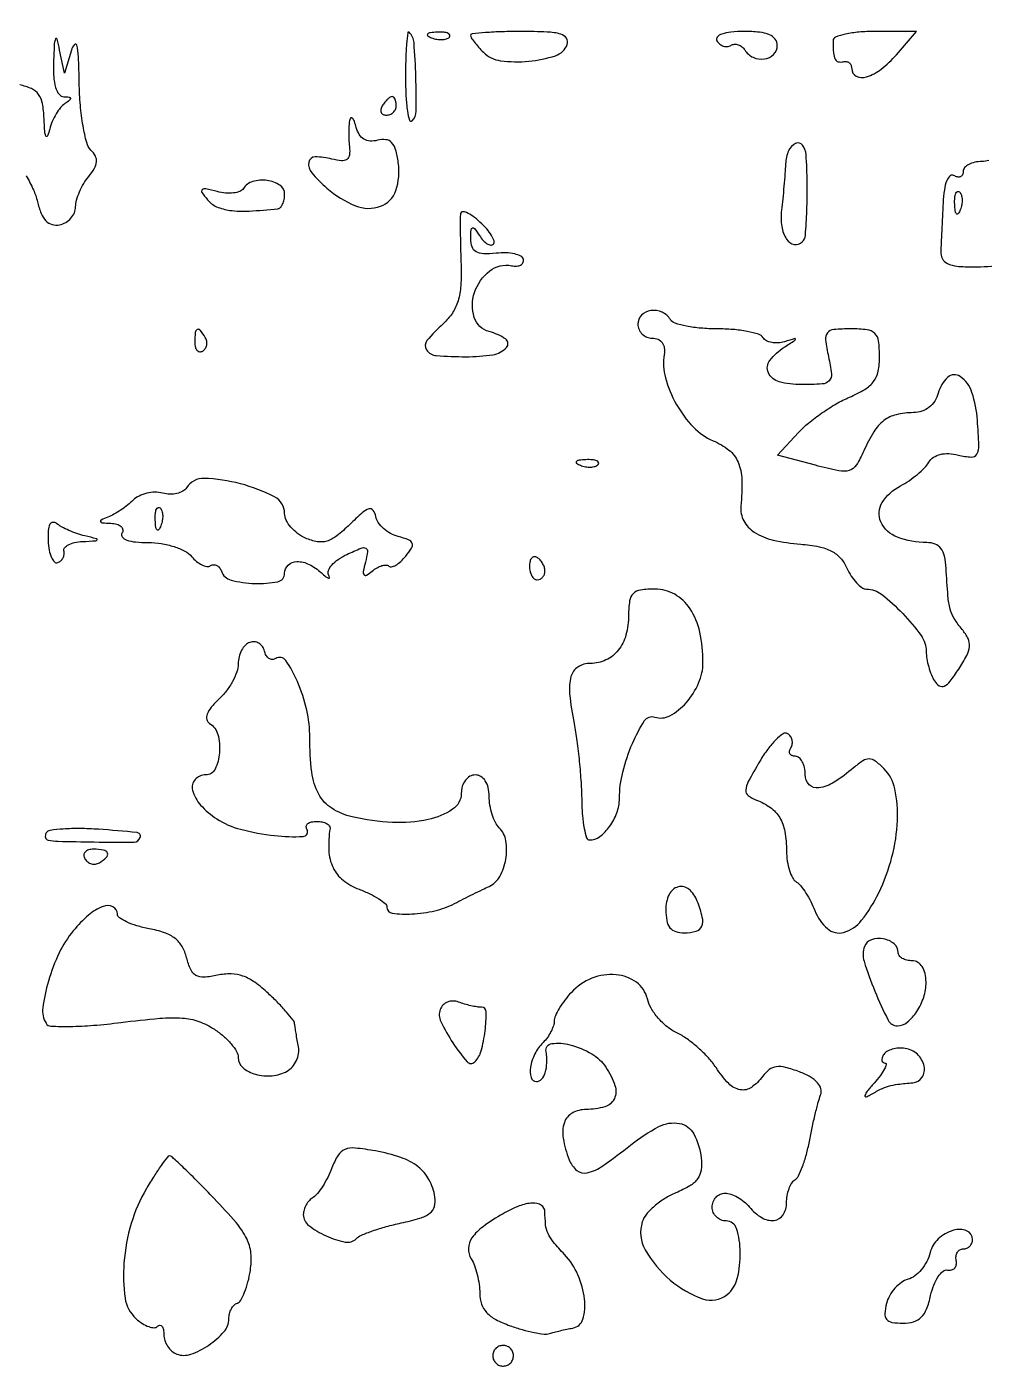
# Model space of a CAD drawing. Extents: x 0 to 5034, y 0 to 2560.
# Drawn here: x 974.3 to 1077.3, y 2416.2 to 2560.5 of the extents above; entities that cross this region are included whole.
import ezdxf

# ---------------------------------------------------------------- set-up
doc = ezdxf.new("R2010")
doc.units = 0

msp = doc.modelspace()

# ---------------------------------------------------------------- linework, layer by layer
for points in [[(1336.676578, 2318.858857, -0.00002), (1264.40431, 2319.816549, -0.099619)], [(974.186087, 2544.480482, -0.024343), (974.970418, 2542.959616, -0.048977), (975.406914, 2541.683556, 0.037908), (975.805644, 2540.427974, 0.095431), (976.324177, 2539.625289, 0.134582), (976.980912, 2539.232161, 0.11642), (977.785728, 2539.199914, 0.084749), (978.441778, 2539.447486, 0.077774), (979.00086, 2539.904399, 0.080253), (979.379777, 2540.495273, 0.100494), (979.515071, 2541.130822, -0.066477), (979.619954, 2541.863474, -0.03273), (979.934776, 2542.752374, -0.031771), (980.388528, 2543.647106, -0.039987), (980.922689, 2544.406846, 0.038184), (981.541971, 2545.280947, 0.114851), (981.764501, 2545.972399, 0.143921), (981.635957, 2546.596217, 0.074211), (981.157618, 2547.242382, -0.133395), (980.701172, 2548.03926, -0.020565), (980.310769, 2549.837137, -0.021719), (980.023271, 2552.048718, -0.017343), (979.90032, 2554.45, 0.005555), (979.822007, 2557.288295, 0.048941), (979.65138, 2558.530545, 0.608061), (979.384047, 2558.597056, 0.108267), (979.052979, 2558), (978.305318, 2555.5), (977.788841, 2558, 0.012574), (977.514909, 2559.175909, 0.686482), (977.351799, 2559.194517, 0.108028), (977.221876, 2558.717607, 0.003613), (977.136182, 2556.75, 0.023962), (977.15483, 2555.144719, 0.057081), (977.360552, 2553.971409, 0.092042), (977.730819, 2553.244605, 0.229877), (978.25, 2552.984687, -0.029029), (978.802151, 2552.945811, -0.334007), (978.948542, 2552.802993, -0.27096), (978.86485, 2552.591107, -0.022668), (978.365682, 2552.234687, 0.078969), (977.894871, 2551.811344, 0.035575), (977.417789, 2551.128314, 0.034086), (977.00652, 2550.319559, 0.039387), (976.731684, 2549.5, -0.030166), (976.498638, 2548.760123, -0.640449), (976.325329, 2548.748655, -0.108335), (976.188819, 2549.220213, -0.007239), (976.116001, 2550.633423, 0.035012), (975.942712, 2552.246781, 0.112703), (975.523468, 2553.23438, 0.132718), (974.762798, 2553.850752, 0.057115), (973.50635, 2554.243537, 0.052355)], [(1077.769411, 2546.111864, -0.072314), (1077, 2546, 0.050979), (1076.234725, 2545.92177, 0.070927), (1075.5875, 2545.688914, 0.09101), (1075.152336, 2545.345219, 0.182172), (1075, 2544.940983, -0.108972), (1074.921712, 2544.586039, -0.182303), (1074.70625, 2544.3746, -0.161196), (1074.3821, 2544.343488, -0.082592), (1074, 2544.5, 0.33357), (1073.592349, 2544.463067, 0.115222), (1073.233685, 2543.946696, 0.058324), (1072.966612, 2542.947317, 0.024461), (1072.833333, 2541.559017, -0.00013), (1072.763412, 2540.074191, -0.000122), (1072.691146, 2538.555878, -0.000121), (1072.626331, 2537.207918, -0.000417), (1072.583333, 2536.333333, 0.132941), (1072.754519, 2535.547069, 0.163133), (1073.291908, 2535.027364, 0.089243), (1074.323642, 2534.744887, 0.02231), (1076.075819, 2534.666667, 0.030759), (1079.242524, 2534.861659, 0.139875)]]:
    msp.add_lwpolyline(points, format="xyb")
for points in [[(1015, 2555, 0.012514), (1015.050013, 2553.002042, 0.025542), (1015.208346, 2551.44168, 0.035724), (1015.435119, 2550.444527, 0.566325), (1015.709265, 2550.375931, 0.196182), (1016.151372, 2551.427605, 0.010488), (1016.1127, 2555.123536, 0.011048), (1015.915664, 2558.800656, 0.177004), (1015.409222, 2559.916667, 0.627078), (1015.247231, 2559.861945, 0.01045), (1015.120209, 2558.644271, 0.013551), (1015.02909, 2557.017118, 0.00721)], [(1017.8125, 2559.316886, 0.051402), (1018.359369, 2559.160852, 0.05415), (1018.916927, 2559.123424, 0.060344), (1019.402231, 2559.202593, 0.126455), (1019.729167, 2559.395833, 0.296942), (1019.77538, 2559.614691, 0.208169), (1019.592839, 2559.799335, 0.077125), (1019.112848, 2559.910055, 0.028489), (1018.416667, 2559.921053, 0.018894), (1017.670344, 2559.862007, 0.168741), (1017.37858, 2559.720685, 0.470617), (1017.395823, 2559.538436, 0.054073)], [(1022, 2559.571429, 0.147499), (1022.072415, 2559.331292, 0.016592), (1022.406595, 2558.862155, 0.018983), (1022.854058, 2558.320101, 0.014336), (1023.384152, 2557.758705, 0.165499), (1025.224914, 2556.852716, 0.055694), (1028.258145, 2556.797885, 0.056051), (1031.134821, 2557.396559, 0.225515), (1032.400561, 2558.601461, 0.248491), (1032.320158, 2559.264312, 0.173371), (1031.694552, 2559.710599, 0.058863), (1030.24313, 2559.942929, 0.010284), (1027.468615, 2560, 0.007349), (1025.371791, 2559.96918, 0.012204), (1023.606406, 2559.874107, 0.005845), (1022.155238, 2559.743296, 0.384762)], [(1048.510081, 2558.983688, 0.08344), (1048.815187, 2558.635866, 0.092847), (1049.206842, 2558.422376, 0.100558), (1049.623007, 2558.374953, 0.117181), (1050, 2558.5, -0.117181), (1050.376993, 2558.625047, -0.100558), (1050.793158, 2558.577624, -0.092847), (1051.184813, 2558.364134, -0.08344), (1051.489919, 2558.016312, 0.148211), (1052.394759, 2557.217983, 0.14235), (1053.606002, 2557.040044, 0.164492), (1054.603607, 2557.53804, 0.19796), (1055, 2558.5, 0.165746), (1054.77112, 2559.171484, 0.129444), (1054.156831, 2559.644634, 0.075089), (1053.078458, 2559.918812, 0.024775), (1051.440983, 2560, 0.022536), (1050.013669, 2559.935634, 0.060989), (1049.024293, 2559.722731, 0.13408), (1048.540802, 2559.391707, 0.325144)], [(1061, 2559, 0.016552), (1061.043607, 2557.68309, 0.097436), (1061.22072, 2557.018538, 0.221833), (1061.562487, 2556.742458, 0.129169), (1062.1, 2556.75, -0.110297), (1062.442986, 2556.76759, -0.132333), (1062.735625, 2556.632812, -0.125726), (1062.931095, 2556.362409, -0.094222), (1063, 2556, 0.283516), (1063.492184, 2555.201771, 0.194354), (1064.582977, 2555.112333, 0.090723), (1066.181755, 2555.950911, 0.047807), (1067.813051, 2557.5), (1069.986773, 2560), (1065.493387, 2560, 0.020976), (1063.771166, 2559.927716, 0.033785), (1062.319932, 2559.70625, 0.03705), (1061.266834, 2559.388494, 0.310345)], [(1012.5, 2552, 0.082592), (1012.343488, 2551.6179, 0.161196), (1012.3746, 2551.29375, 0.182303), (1012.586039, 2551.078288, 0.108972), (1012.940983, 2551, 0.093332), (1013.345238, 2551.076123, 0.09642), (1013.688914, 2551.29375, 0.099167), (1013.918938, 2551.618444, 0.105053), (1014, 2552, 0.042167), (1013.967655, 2552.382849, 0.061769), (1013.870461, 2552.70625, 0.081139), (1013.727648, 2552.92554, 0.210953), (1013.559017, 2553, 0.151918), (1013.34829, 2552.934461, 0.038439), (1013.066025, 2552.70625, 0.035638), (1012.768994, 2552.382774, 0.029505)], [(1009.000847, 2550.5, 0.04037), (1008.925293, 2549.987858, 0.013887), (1008.896813, 2549.238786, 0.013697), (1008.911085, 2548.407418, 0.015439), (1008.971292, 2547.610762, -0.054758), (1008.968488, 2546.70602, -0.212789), (1008.691037, 2546.234467, -0.181776), (1008.117531, 2546.081892, -0.039062), (1007.087443, 2546.266882, 0.063479), (1005.284418, 2546.500754, 0.364924), (1004.60104, 2545.927936, 0.223647), (1004.909971, 2544.797115, 0.037107), (1006.541714, 2543.150679, 0.081298), (1009.622019, 2541.247429, 0.185923), (1012.307917, 2541.1841, 0.230285), (1013.960528, 2542.874668, 0.117308), (1014.227305, 2545.904633, 0.031212), (1013.934955, 2547.28893, 0.121092), (1013.508965, 2548.047742, 0.180774), (1012.88618, 2548.356731, 0.089903), (1011.995121, 2548.288473, -0.07735), (1011.187755, 2548.206337, -0.122132), (1010.525299, 2548.408409, -0.120824), (1010.029238, 2548.898761, -0.074722), (1009.707194, 2549.657216, 0.022202), (1009.508693, 2550.306349, 0.089334), (1009.303688, 2550.664932, 0.379335), (1009.133955, 2550.690257, 0.194035)], [(1055.88598, 2545.75, -0.006199), (1055.819297, 2544.693442, -0.003103), (1055.710144, 2543.359291, -0.00308), (1055.5801, 2541.979876, -0.004545), (1055.447506, 2540.770992, 0.066702), (1055.473505, 2539.022968, 0.108641), (1056.00027, 2537.642426, 0.201833), (1056.820883, 2537.091155, 0.249655), (1057.68945, 2537.356117, 0.178931), (1058.017849, 2538.069755, 0.008662), (1058.176722, 2540.721379, 0.014289), (1058.218694, 2543.731476, 0.014135), (1058.089113, 2546.75, 0.145939), (1057.704899, 2547.767657, 0.349819), (1056.972861, 2547.952189, 0.189012), (1056.208591, 2547.165726, 0.086927)], [(997.558021, 2543.09388, -0.167288), (997.18331, 2542.787307, -0.059687), (996.501867, 2542.624171, -0.050983), (995.650959, 2542.612371, -0.04107), (994.749004, 2542.767295, 0.011349), (993.50839, 2543.057123, 0.229353), (993.143089, 2542.966137, 0.386575), (993.102994, 2542.67749, 0.02158), (993.694389, 2541.887959, 0.119478), (994.677753, 2541.145164, 0.070495), (996.104505, 2540.752852, 0.044689), (998.172952, 2540.673676, 0.014211), (1001.25, 2540.918758, 0.178589), (1001.536833, 2541.061353, 0.078437), (1001.779688, 2541.41676, 0.063194), (1001.944607, 2541.920036, 0.047647), (1002, 2542.5, 0.251436), (1001.489706, 2543.450607, 0.113628), (1000.12505, 2543.963012, 0.102396), (998.562602, 2543.85162, 0.187649)], [(1074.683114, 2540.8125, -0.054073), (1074.461564, 2540.395823, -0.470617), (1074.279315, 2540.37858, -0.168741), (1074.137993, 2540.670344, -0.018894), (1074.078947, 2541.416667, -0.028489), (1074.089945, 2542.112848, -0.077125), (1074.200665, 2542.592839, -0.208169), (1074.385309, 2542.77538, -0.296942), (1074.604167, 2542.729167, -0.126455), (1074.797407, 2542.402231, -0.060344), (1074.876576, 2541.916927, -0.05415), (1074.839148, 2541.359369, -0.051402)], [(1020.911139, 2540.404988, 0.024954), (1020.883544, 2539.830269, 0.002409), (1020.892959, 2538.432774, 0.003057), (1020.922413, 2536.765922, 0.002411), (1020.974031, 2534.961904, -0.023481), (1020.942938, 2532.663269, -0.057436), (1020.648401, 2530.999606, -0.073177), (1020.042793, 2529.699972, -0.063353), (1019.062892, 2528.556916, 0.034354), (1017.309029, 2526.735665, 0.336551), (1017.260375, 2525.734964, 0.226642), (1018.314687, 2525.12522, 0.019648), (1021.5, 2525, 0.037146), (1024.397711, 2525.215576, 0.17094), (1025.863252, 2525.991871, 0.457961), (1025.758225, 2526.910455, 0.085776), (1024, 2527.710251, -0.257243), (1022.39108, 2529.237451, -0.160315), (1022.417868, 2531.904581, -0.143637), (1024.05868, 2534.235846, -0.222202), (1026.411984, 2534.79899, 0.06129), (1026.956063, 2534.755375, 0.110089), (1027.386719, 2534.870736, 0.155537), (1027.635753, 2535.121885, 0.166969), (1027.684423, 2535.463091, 0.231534), (1027.42155, 2535.813043, 0.061457), (1026.746362, 2536.05854, 0.049209), (1025.81665, 2536.177855, 0.033465), (1024.75, 2536.137725, -0.031286), (1023.390576, 2536.080649, -0.123478), (1022.588808, 2536.299356, -0.182284), (1022.158583, 2536.812034, -0.086705), (1022.015313, 2537.674634, -0.012144), (1022.047713, 2538.665879, -0.297141), (1022.203443, 2538.877404, -0.339478), (1022.438535, 2538.805703, -0.014078), (1022.96094, 2538.02896, 0.042964), (1023.358122, 2537.506266, 0.071832), (1023.782622, 2537.154687, 0.105877), (1024.165314, 2537.020464, 0.231971), (1024.451758, 2537.118424, 0.283906), (1024.531842, 2537.457181, 0.05643), (1024.258313, 2538.04759, 0.044475), (1023.73427, 2538.758117, 0.027722), (1023.006131, 2539.494452, 0.025653), (1022.229398, 2540.12807, 0.055803), (1021.563198, 2540.510825, 0.112692), (1021.113052, 2540.595326, 0.374703)], [(1040, 2528.5, 0.103313), (1040.119542, 2527.927632, 0.098852), (1040.45909, 2527.440625, 0.096882), (1040.966314, 2527.11428, 0.094922), (1041.562858, 2527, -0.103395), (1042.170896, 2526.872906, -0.133466), (1042.613494, 2526.516835, -0.121631), (1042.841014, 2525.956782, -0.077493), (1042.833331, 2525.25, 0.108578), (1042.961516, 2522.726889, 0.062008), (1044.129487, 2519.892974, 0.061782), (1045.965079, 2517.418268, 0.104502), (1048.085786, 2515.964466, -0.070438), (1049.796423, 2514.954479, -0.124633), (1050.780739, 2513.656503, -0.094816), (1051.182483, 2511.787842, -0.02942), (1051.078231, 2508.903088, 0.147214), (1051.39041, 2507.342095, 0.129755), (1052.522682, 2506.12126, 0.08583), (1054.554824, 2505.277113, 0.03533), (1057.51268, 2504.824513, -0.027798), (1059.487457, 2504.552689, -0.071425), (1060.84551, 2504.079956, -0.093448), (1061.795029, 2503.337012, -0.076916), (1062.487128, 2502.25, 0.038707), (1062.947282, 2501.388988, 0.045953), (1063.512362, 2500.660937, 0.052116), (1064.093034, 2500.156982, 0.153859), (1064.591106, 2500, -0.168473), (1066.21311, 2499.437507, -0.034753), (1068.486053, 2497.374163, -0.035199), (1070.457325, 2495.004364, -0.154964), (1071.015313, 2493.297749, 0.039707), (1071.084859, 2492.50851, 0.026459), (1071.283222, 2491.622159, 0.026665), (1071.569187, 2490.777356, 0.046251), (1071.905842, 2490.11811, 0.109251), (1072.426647, 2489.593982, 0.260728), (1072.956181, 2489.561725, 0.117124), (1073.585453, 2490.073143, 0.018784), (1074.508819, 2491.373116, 0.022626), (1075.389532, 2492.85986, 0.100842), (1075.676644, 2493.827115, 0.138233), (1075.517615, 2494.666768, 0.057769), (1074.883361, 2495.640541, -0.033696), (1074.028224, 2496.824896, -0.075603), (1073.590266, 2497.840679, -0.044429), (1073.354257, 2499.237759, -0.005805), (1073.152314, 2502.25, 0.039637), (1072.977702, 2503.539779, 0.108313), (1072.596568, 2504.371742, 0.142087), (1071.975897, 2504.836901, 0.090461), (1071.081787, 2505, -0.090673), (1067.921265, 2505.577902, -0.196249), (1066.143982, 2507.231213, -0.255436), (1066.281125, 2509.298897, -0.130984), (1068.25, 2511.110801, 0.028465), (1069.170288, 2511.662866, 0.024225), (1070.07492, 2512.344438, 0.024937), (1070.838306, 2513.04709, 0.060963), (1071.302919, 2513.651755, -0.113175), (1071.800056, 2514.176091, -0.087796), (1072.523027, 2514.491596, -0.072932), (1073.433747, 2514.574461, -0.047796), (1074.477402, 2514.416316, 0.045775), (1075.865918, 2514.200183, 0.290987), (1076.462772, 2514.528888, 0.135445), (1076.679215, 2515.445828, 0.009095), (1076.528027, 2518.160546, 0.060172), (1075.938857, 2521.158928, 0.163881), (1074.665343, 2522.872614, 0.352732), (1073.32179, 2522.776534, 0.142303), (1072.312493, 2521.086974, -0.076083), (1071.940238, 2520.224955, -0.0867), (1071.339692, 2519.557247, -0.087136), (1070.551033, 2519.135062, -0.077779), (1069.633369, 2518.984687, 0.056458), (1067.797047, 2518.763313, 0.106643), (1066.456956, 2518.123802, 0.091459), (1065.370859, 2516.91176, 0.033736), (1064.305197, 2514.868765, -0.036462), (1063.497031, 2513.339778, -0.182776), (1062.739494, 2512.763767, -0.124503), (1061.622423, 2512.718148, -0.01348), (1059.091357, 2513.321138), (1055.031611, 2514.404746), (1057.265806, 2516.831252, -0.034831), (1058.355938, 2517.861169, -0.020019), (1059.798393, 2518.95168, -0.019931), (1061.342732, 2519.936003, -0.031226), (1062.75, 2520.642299, 0.033427), (1064.415185, 2521.487228, 0.099091), (1065.362053, 2522.341307, 0.111522), (1065.845188, 2523.431335, 0.04881), (1066, 2525.01342, 0.031234), (1065.894454, 2526.701378, 0.170579), (1065.492226, 2527.50754, 0.165167), (1064.666036, 2527.899233, 0.028841), (1062.920545, 2528, 0.021224), (1061.069757, 2527.921402, 0.204535), (1060.389454, 2527.559943, 0.205213), (1060.181219, 2526.81935, 0.021377), (1060.5, 2525, -0.02295), (1060.819416, 2523.142689, -0.227928), (1060.57471, 2522.413509, -0.186887), (1059.817636, 2522.066935, -0.01495), (1057.579455, 2522, -0.063872), (1055.189999, 2522.306491, -0.226015), (1054.038111, 2523.276129, -0.278681), (1054.194101, 2524.602851, -0.084896), (1055.75, 2526.025815, 0.001673), (1056.882042, 2526.75905, 0.239098), (1056.959064, 2526.892547, 0.518851), (1056.881899, 2526.953367, 0.002617), (1055.782025, 2526.619179, -0.056971), (1055.081062, 2526.48699, -0.063683), (1054.395087, 2526.524494, -0.072863), (1053.826731, 2526.717445, -0.136965), (1053.473008, 2527.043674, 0.182162), (1052.99031, 2527.415867, 0.026629), (1051.768382, 2527.719079, 0.027213), (1050.2213, 2527.930113, 0.020292), (1048.5, 2528, -0.021209), (1046.776785, 2528.073128, -0.028151), (1045.223689, 2528.29375, -0.027992), (1043.997543, 2528.611235, -0.178843), (1043.5, 2529, 0.14977), (1042.599932, 2529.789249, 0.142059), (1041.39193, 2529.959892, 0.163204), (1040.395348, 2529.45935, 0.197974)], [(992.333333, 2526.543989, 0.059057), (992.394948, 2526.024148, 0.126631), (992.582917, 2525.669932, 0.191218), (992.860929, 2525.534562, 0.158515), (993.182979, 2525.613087, 0.108766), (993.463027, 2525.88478, 0.099739), (993.614038, 2526.257398, 0.095385), (993.612382, 2526.673795, 0.090093), (993.457295, 2527.069098, 0.02679), (992.913397, 2527.852054, 0.350126), (992.59208, 2527.929499, 0.269722), (992.376303, 2527.618676, 0.019984)], [(1033.8125, 2513.316886, 0.051402), (1034.359369, 2513.160852, 0.05415), (1034.916927, 2513.123424, 0.060344), (1035.402231, 2513.202593, 0.126455), (1035.729167, 2513.395833, 0.296942), (1035.77538, 2513.614691, 0.208169), (1035.592839, 2513.799335, 0.077125), (1035.112848, 2513.910055, 0.028489), (1034.416667, 2513.921053, 0.018894), (1033.670344, 2513.862007, 0.168741), (1033.37858, 2513.720685, 0.470617), (1033.395823, 2513.538436, 0.054073)], [(991.438321, 2510.900202, -0.130252), (991.043225, 2510.526051, -0.069718), (990.409829, 2510.287696, -0.061857), (989.647363, 2510.213387, -0.057407), (988.86955, 2510.323862, 0.068752), (988.04822, 2510.42164, 0.053862), (987.157067, 2510.308379, 0.055049), (986.333583, 2510.01335, 0.083037), (985.714552, 2509.571695, -0.029444), (985.127987, 2509.050424, -0.019257), (984.396172, 2508.5178, -0.019382), (983.640144, 2508.052318, -0.034784), (982.982143, 2507.739662, 0.013593), (982.254109, 2507.430803, 0.423326), (982.194845, 2507.264052, 0.263787), (982.383693, 2507.136085, 0.009029), (983.309017, 2507.078947, -0.056904), (983.957308, 2506.976122, -0.116801), (984.405088, 2506.729441, -0.179435), (984.583988, 2506.385489, -0.171169), (984.5, 2506, 0.327449), (984.53149, 2505.603812, 0.13014), (985.008282, 2505.277787, 0.061261), (985.96573, 2505.06512, 0.024055), (987.318538, 2505, -0.03905), (988.724785, 2504.890005, -0.038115), (990.108619, 2504.562609, -0.0407), (991.275608, 2504.083101, -0.102066), (991.990862, 2503.51101, 0.045797), (992.522878, 2502.977776, 0.060356), (993.098989, 2502.604883, 0.074335), (993.63022, 2502.437355, 0.179559), (994.027897, 2502.517241, -0.127789), (994.361532, 2502.620218, -0.130133), (994.700579, 2502.546662, -0.113361), (994.993261, 2502.301034, -0.08145), (995.192673, 2501.92198, 0.256449), (996.233464, 2500.958261, 0.052854), (998.798928, 2500.598614, 0.056501), (1001.259175, 2500.793901, 0.359007), (1002, 2501.692691, -0.207027), (1002.38337, 2502.578903, -0.187064), (1003.313822, 2502.955263, -0.118877), (1004.628976, 2502.658236, -0.072478), (1005.946704, 2501.75, 0.015893), (1006.439039, 2501.321323, 0.099195), (1006.73292, 2501.165752, 0.548543), (1006.823878, 2501.244619, 0.089645), (1006.732067, 2501.516389, -0.228656), (1006.705774, 2501.993806, -0.083075), (1007.075758, 2502.583503, -0.061223), (1007.76644, 2503.192215, -0.039813), (1008.690346, 2503.721848, -0.010617), (1010.214593, 2504.401992, -0.200177), (1010.727428, 2504.403705, -0.34633), (1010.924145, 2504.053832, -0.025299), (1010.683658, 2502.898309, 0.015964), (1010.455772, 2501.897352, 0.214347), (1010.539671, 2501.539638, 0.387037), (1010.80757, 2501.491012, 0.033441), (1011.420684, 2501.934173, -0.042055), (1011.942161, 2502.297607, -0.058438), (1012.464339, 2502.523233, -0.073718), (1012.909632, 2502.587777, -0.198074), (1013.199509, 2502.467158, 0.260009), (1013.491989, 2502.384115, 0.073736), (1013.947491, 2502.565685, 0.054145), (1014.483767, 2502.960567, 0.033809), (1015.02195, 2503.526449, 0.033091), (1015.659062, 2504.406596, 0.234621), (1015.709917, 2504.916001, 0.213946), (1015.332982, 2505.294794, 0.027642), (1014.218012, 2505.65324, -0.061377), (1013.387876, 2505.983246, -0.056472), (1012.636807, 2506.512444, -0.0603), (1012.07266, 2507.15086, -0.103621), (1011.799417, 2507.803027, 0.108227), (1011.513513, 2508.468342, 0.322068), (1011.069443, 2508.618543, 0.10807), (1010.353186, 2508.21573, 0.012426), (1008.995857, 2506.944997, -0.02669), (1007.603942, 2505.714449, -0.093142), (1006.547688, 2505.158056, -0.119817), (1005.51387, 2505.09535, -0.059453), (1004.25, 2505.481723, -0.056719), (1003.389528, 2505.984462, -0.056177), (1002.660938, 2506.669116, -0.061413), (1002.165072, 2507.423381, -0.115231), (1002, 2508.13014, 0.280595), (1000.909754, 2509.919924, 0.05507), (997.237785, 2511.329495, 0.054822), (993.32855, 2511.908178, 0.269947)], [(988.683114, 2506.8125, -0.054073), (988.461564, 2506.395823, -0.470617), (988.279315, 2506.37858, -0.168741), (988.137993, 2506.670344, -0.018894), (988.078947, 2507.416667, -0.028489), (988.089945, 2508.112848, -0.077125), (988.200665, 2508.592839, -0.208169), (988.385309, 2508.77538, -0.296942), (988.604167, 2508.729167, -0.126455), (988.797407, 2508.402231, -0.060344), (988.876576, 2507.916927, -0.05415), (988.839148, 2507.359369, -0.051402)], [(976.556958, 2505.190196, 0.032971), (976.667759, 2504.183894, 0.059867), (976.908217, 2503.393058, 0.094266), (977.230352, 2502.924951, 0.294682), (977.587361, 2502.85, 0.092005), (977.916887, 2503.051897, 0.087764), (978.158475, 2503.361563, 0.089458), (978.276028, 2503.729802, 0.100716), (978.25, 2504.1, -0.250757), (978.328889, 2504.452064, -0.097546), (978.734375, 2504.7697, -0.06581), (979.406037, 2505.006232, -0.038933), (980.25, 2505.116001, 0.002105), (981.684373, 2505.196007, 0.287698), (981.819037, 2505.292185, 0.455301), (981.762079, 2505.405953, 0.002773), (980.5, 2505.72361, -0.023519), (979.65873, 2505.972874, -0.019223), (978.784819, 2506.31538, -0.01964), (978.004256, 2506.69363, -0.047309), (977.469596, 2507.047804, 0.188877), (977.052403, 2507.179723, 0.267906), (976.736573, 2506.967976, 0.10045), (976.563928, 2506.309541, 0.024993)], [(1028.333333, 2502.456011, 0.055286), (1028.395108, 2501.899039, 0.074868), (1028.578125, 2501.427703, 0.094314), (1028.848724, 2501.111542, 0.170324), (1029.166667, 2501, 0.112153), (1029.484563, 2501.072214, 0.100145), (1029.755208, 2501.276414, 0.094392), (1029.936779, 2501.581686, 0.087308), (1030, 2501.940983, 0.076861), (1029.938439, 2502.339084, 0.053298), (1029.755208, 2502.756842, 0.05288), (1029.485481, 2503.130304, 0.071639), (1029.166667, 2503.396994, 0.16277), (1028.850897, 2503.471218, 0.190804), (1028.578125, 2503.33303, 0.124167), (1028.393656, 2502.976727, 0.05773)], [(1039, 2497.2, -0.065628), (1038.718128, 2495.06175, -0.10223), (1037.886118, 2493.407008, -0.117749), (1036.568414, 2492.370028, -0.108503), (1034.883333, 2492, 0.14335), (1033.54952, 2491.609571, 0.186376), (1032.803043, 2490.591652, 0.092979), (1032.654048, 2488.704834, 0.021263), (1033.131719, 2485.52581, -0.014664), (1033.434456, 2483.677325, -0.00842), (1033.69622, 2481.434144, -0.008407), (1033.883535, 2479.169196, -0.013864), (1033.956449, 2477.25, 0.017709), (1034.030889, 2475.62089, 0.028723), (1034.222207, 2474.248437, 0.028358), (1034.48514, 2473.229921, 0.326253), (1034.8, 2473, 0.16276), (1035.893404, 2473.36561, 0.07508), (1036.956299, 2474.449676, 0.068951), (1037.739437, 2475.925106, 0.085946), (1038.015056, 2477.45, -0.059139), (1038.375335, 2480.305996, -0.041392), (1039.416396, 2483.381824, -0.039951), (1040.723457, 2485.838479, -0.343567), (1041.82023, 2486.22659, 0.208165), (1043.441894, 2486.37084, 0.087611), (1045.187972, 2487.765478, 0.077726), (1046.534979, 2489.88133, 0.103309), (1047, 2492.107935, 0.052801), (1046.654243, 2495.372966, 0.092284), (1045.610773, 2497.875431, 0.118201), (1043.957656, 2499.435301, 0.131011), (1041.839485, 2500, 0.034543), (1040.29329, 2499.893052, 0.161451), (1039.503525, 2499.503476, 0.163756), (1039.109173, 2498.72283, 0.035799)], [(998.25, 2494.263206, 0.117959), (997.771885, 2493.9594, 0.068472), (997.367188, 2493.408031, 0.062359), (997.093225, 2492.705626, 0.061912), (997, 2491.955622, -0.085324), (996.852507, 2491.097604, -0.039561), (996.390387, 2490.061548, -0.037681), (995.71885, 2489.022937, -0.042897), (994.924723, 2488.144496, 0.031075), (994.10141, 2487.275902, 0.082455), (993.668944, 2486.541126, 0.147959), (993.62647, 2485.965466, 0.201951), (993.924723, 2485.546524, -0.191059), (994.806693, 2484.36109, -0.084831), (994.990436, 2482.387445, -0.095262), (994.510864, 2480.629874, -0.286058), (993.5, 2480, 0.214753), (992.36933, 2479.490891, 0.248523), (992.094329, 2478.354644, 0.123538), (992.955533, 2476.761401, 0.062406), (994.705559, 2475.273053, 0.082186), (997.247004, 2474.149934, 0.034769), (1000.925056, 2473.470742, 0.041487), (1003.977569, 2473.378623, 0.569781), (1004.393246, 2474.172732, -0.180304), (1004.330815, 2474.485859, -0.187779), (1004.490116, 2474.75699, -0.114739), (1004.880011, 2474.940485, -0.052898), (1005.440983, 2475, -0.046583), (1006.02925, 2474.945074, -0.073584), (1006.507253, 2474.779687, -0.103366), (1006.805228, 2474.535752, -0.211938), (1006.881579, 2474.25, 0.0505), (1006.748532, 2471.863308, 0.10002), (1007.205838, 2470.031163, 0.113664), (1008.284681, 2468.670367, 0.078455), (1010, 2467.693898, -0.021309), (1011.14913, 2467.203259, -0.030395), (1012.11875, 2466.664811, -0.030683), (1012.825981, 2466.150203, -0.223729), (1013, 2465.780762, 0.376334), (1013.581211, 2465.117927, 0.045675), (1015.680708, 2465.034427, 0.044145), (1018.166479, 2465.384137, 0.062298), (1020.263569, 2466.155426, -0.002341), (1021.229636, 2466.648815, -0.001827), (1022.283673, 2467.176102, -0.001846), (1023.269108, 2467.660051, -0.004498), (1024, 2468.007554, 0.160287), (1025.138728, 2469.074125, 0.082674), (1025.788023, 2470.937685, 0.082476), (1025.799323, 2472.915832, 0.157927), (1025.084665, 2474.315335, -0.081385), (1024.668347, 2474.89482, -0.03763), (1024.31862, 2475.757005, -0.035985), (1024.079997, 2476.739827, -0.041585), (1024, 2477.7, 0.055266), (1023.896542, 2478.633142, 0.089503), (1023.586957, 2479.366667, 0.113178), (1023.104698, 2479.831961, 0.136361), (1022.5, 2480, 0.130459), (1021.926394, 2479.847744, 0.101291), (1021.439303, 2479.419842, 0.088728), (1021.112441, 2478.778134, 0.073662), (1021, 2478.019052, -0.253214), (1020.07031, 2476.300974, -0.091808), (1017.426799, 2475.19672, -0.065619), (1013.603362, 2474.884268, -0.044778), (1009.279593, 2475.489205, -0.083959), (1007.067344, 2476.414192, -0.129199), (1005.660361, 2477.923675, -0.094323), (1004.911039, 2480.30212, -0.030597), (1004.703969, 2484, 0.056902), (1004.379104, 2486.983909, 0.046201), (1003.383222, 2490.045752, 0.052087), (1002.120378, 2492.298768, 0.396347), (1001.033094, 2492.520453, -0.144366), (1000.671836, 2492.421706, -0.144279), (1000.314703, 2492.534732, -0.114512), (1000.016047, 2492.855525, -0.071722), (999.825682, 2493.334296, 0.095138), (999.605895, 2493.819984, 0.106261), (999.228482, 2494.167661, 0.109677), (998.751798, 2494.322568, 0.107145)], [(1053.110299, 2481.462369, 0.008797), (1051.879119, 2479.289207, 0.104056), (1051.602918, 2478.365296, 0.256448), (1051.863752, 2477.779565, 0.074236), (1052.7624, 2477.286798, -0.066736), (1054.269746, 2476.489284, -0.105171), (1055.254463, 2475.413661, -0.091224), (1055.801605, 2473.91377, -0.04056), (1055.984687, 2471.809017, 0.036142), (1056.068894, 2470.730843, 0.040299), (1056.307371, 2469.715764, 0.04416), (1056.652179, 2468.89923, 0.133126), (1057.061683, 2468.461878, -0.084151), (1057.532058, 2468.048093, -0.02702), (1058.079857, 2467.292627, -0.026089), (1058.609101, 2466.370829, -0.026432), (1059.036932, 2465.402861, 0.121748), (1060.384226, 2463.457102, 0.25382), (1062.128149, 2463.056626, 0.160691), (1064.070705, 2464.357477, 0.052856), (1065.910794, 2467.315724, 0.048681), (1067.333576, 2471.170852, 0.053929), (1067.921047, 2475.09733, 0.061324), (1067.643444, 2478.48631, 0.146324), (1066.456137, 2480.68672, 0.033602), (1065.537627, 2481.489426, 0.157855), (1064.88466, 2481.718873, 0.153413), (1064.210375, 2481.525223, 0.031212), (1063.206137, 2480.767291, -0.035155), (1061.111526, 2479.212165, -0.107396), (1059.460744, 2478.601348, -0.239086), (1058.439849, 2478.949818, -0.195562), (1058, 2480.031385, 0.051826), (1057.921716, 2480.78461, 0.071729), (1057.688914, 2481.421719, 0.09173), (1057.345175, 2481.849852, 0.179737), (1056.940983, 2482, -0.098926), (1056.581552, 2482.071817, -0.176081), (1056.362055, 2482.273452, -0.169366), (1056.318355, 2482.57557, -0.090666), (1056.457295, 2482.930902, 0.097667), (1056.606806, 2483.329492, 0.097612), (1056.593837, 2483.755087, 0.098261), (1056.420743, 2484.14169, 0.100427), (1056.11421, 2484.429414, 0.293454), (1055.624877, 2484.420945, 0.047796), (1054.852965, 2483.791984, 0.039802), (1053.976021, 2482.775861, 0.024856)], [(976.345228, 2473.75, 0.19388), (976.260771, 2473.258909, 0.302229), (976.557825, 2472.970232, 0.040482), (977.623094, 2472.859928, 0.001618), (981.52381, 2472.785714, 0.007019), (985.79537, 2472.778239, 0.320945), (986.466023, 2473.270731, 0.479716), (986.117648, 2473.804429, 0.007505), (981.969966, 2474.149054, 0.014073), (979.958775, 2474.229032, 0.02061), (978.18859, 2474.176597, 0.016736), (976.772286, 2474.028345, 0.223544)], [(980.510081, 2470.983688, 0.090427), (980.820631, 2470.639411, 0.095498), (981.22714, 2470.434921, 0.099685), (981.665803, 2470.401101, 0.108373), (982.069098, 2470.542705, 0.050477), (982.838655, 2471.13314, 0.315493), (982.933879, 2471.592818, 0.25701), (982.519563, 2471.914842, 0.039415), (981.440983, 2472, 0.067432), (980.890269, 2471.925389, 0.140899), (980.524436, 2471.701458, 0.190788), (980.397824, 2471.36964, 0.136093)], [(1043, 2465.5, 0.044917), (1043.106468, 2464.317234, 0.124434), (1043.45, 2463.5625, 0.149477), (1044.064742, 2463.142566, 0.07578), (1045, 2463, 0.069602), (1046.25621, 2463.175722, 0.230417), (1046.861067, 2463.717989, 0.158659), (1046.932297, 2464.701693, 0.031009), (1046.393011, 2466.418213, 0.124104), (1045.497724, 2467.69007, 0.248638), (1044.332565, 2467.954423, 0.222361), (1043.356962, 2467.129527, 0.108246)], [(979.262724, 2463.230681, 0.060167), (977.745034, 2460.843034, 0.040042), (976.583112, 2457.811283, 0.038983), (975.975871, 2454.934312, 0.1726), (976.33391, 2453.268739, 0.249614), (976.855836, 2452.96434, 0.012507), (978.899354, 2452.936245, 0.017515), (981.436095, 2453.053756, 0.0112), (984.37134, 2453.359283, -0.008774), (988.559861, 2453.815817, -0.040798), (990.989358, 2453.838824, -0.067488), (992.754375, 2453.468426, -0.059675), (994.438311, 2452.632377, -0.03415), (995.418645, 2451.889729, -0.038468), (996.247504, 2451.047356, -0.041902), (996.825911, 2450.231405, -0.134019), (997, 2449.593578, 0.220069), (997.500093, 2448.512388, 0.10882), (998.865828, 2447.788225, 0.0907), (1000.646594, 2447.62779, 0.105173), (1002.26946, 2448.130921, 0.087022), (1002.838108, 2448.594361, 0.069595), (1003.268237, 2449.258948, 0.06958), (1003.499591, 2450.016206, 0.086898), (1003.488004, 2450.750159, -0.002914), (1003.35415, 2451.472126, -0.002928), (1003.228948, 2452.194409, -0.002858), (1003.127075, 2452.825412, -0.011733), (1003.076511, 2453.209531, 0.139722), (1002.913283, 2453.612268, 0.012552), (1002.214663, 2454.462515, 0.015558), (1001.308865, 2455.446537, 0.011526), (1000.25, 2456.478644, 0.031217), (998.781951, 2457.683226, 0.069806), (997.508014, 2458.355115, 0.082018), (996.234503, 2458.589858, 0.058292), (994.786957, 2458.447775, -0.03447), (993.313315, 2458.232014, -0.148858), (992.459216, 2458.422178, -0.161431), (991.895167, 2459.044807, -0.042543), (991.452505, 2460.333214, 0.069071), (990.966852, 2461.535748, 0.098212), (990.210988, 2462.401832, 0.082187), (989.074416, 2463.013107, 0.036015), (987.415548, 2463.449865, -0.025397), (986.107159, 2463.764826, -0.037513), (985.003317, 2464.182842, -0.042086), (984.214814, 2464.635478, -0.24619), (984, 2465.045313, 0.292021), (983.512971, 2465.808095, 0.202743), (982.460392, 2465.84416, 0.087149), (980.891894, 2464.904654, 0.042741)], [(1064.382015, 2461.553133, 0.168279), (1064.328921, 2459.943544, 0.022792), (1065.49111, 2456.720092, 0.019613), (1066.920892, 2453.609353, 0.28235), (1067.913941, 2453, 0.174545), (1068.977499, 2453.382945, 0.074782), (1069.999296, 2454.52405, 0.067243), (1070.744954, 2456.080685, 0.078269), (1071, 2457.7, 0.055266), (1070.896542, 2458.633142, 0.089503), (1070.586957, 2459.366667, 0.113178), (1070.104698, 2459.831961, 0.136361), (1069.5, 2460, -0.057609), (1068.926285, 2460.066322, -0.076852), (1068.440625, 2460.262322, -0.095748), (1068.115158, 2460.552359, -0.164455), (1068, 2460.893011, 0.224061), (1067.558872, 2461.827982, 0.12785), (1066.402688, 2462.364953, 0.12754), (1065.129327, 2462.271525, 0.222947)], [(1032.843204, 2456.601324, 0.025451), (1032.137727, 2455.762277, 0.027602), (1031.541441, 2454.877561, 0.028576), (1031.119982, 2454.069445, 0.106295), (1031, 2453.511439, -0.08196), (1030.915679, 2453.000489, -0.037537), (1030.650474, 2452.376959, -0.035871), (1030.265469, 2451.747445, -0.041221), (1029.810123, 2451.210123, 0.077225), (1028.916362, 2449.987529, 0.07699), (1028.434537, 2448.550118, 0.115792), (1028.50235, 2447.436146, 0.331234), (1029.088484, 2447, 0.219987), (1029.634941, 2447.252654, 0.099767), (1030.02552, 2447.957904, 0.070913), (1030.200962, 2449.009561, 0.045109), (1030.118421, 2450.25, -0.420182), (1030.739502, 2451.085983, -0.099084), (1032.673526, 2450.967362, -0.066752), (1035.03484, 2449.990965, -0.116868), (1036.563143, 2448.543976, -0.059941), (1037.53585, 2446.582178, -0.196857), (1037.467575, 2445.1662, -0.21538), (1036.444803, 2444.287818, -0.071451), (1034.440983, 2444, 0.126598), (1032.946566, 2443.615457, 0.187322), (1032.087979, 2442.589321, 0.126633), (1031.96167, 2440.89603, 0.04727), (1032.606989, 2438.581787, 0.13114), (1033.437984, 2437.435323, 0.233892), (1034.548408, 2437.18318, 0.094428), (1036.235238, 2437.945674, 0.014255), (1039.219152, 2440.173571, -0.046124), (1042.253072, 2442.151212, -0.167969), (1044.493226, 2442.495869, -0.232786), (1046.010345, 2441.371958, -0.089135), (1046.802613, 2438.792251, -0.061112), (1046.800129, 2437.485782, -0.126198), (1046.42856, 2436.541936, -0.104438), (1045.590809, 2435.782258, -0.033949), (1044.085866, 2435.035567, 0.041244), (1042.88664, 2434.418625, 0.038821), (1041.778807, 2433.602055, 0.041274), (1040.913302, 2432.719254, 0.096718), (1040.471997, 2431.911772, 0.209646), (1040.794039, 2428.884302, 0.086177), (1043.481959, 2425.635557, 0.091906), (1046.962952, 2423.622261, 0.26436), (1049.611923, 2424.092888, 0.160877), (1050.695034, 2425.824121, 0.063632), (1051.015381, 2428.648513, 0.071103), (1050.617858, 2431.174025, 0.329367), (1049.5, 2432, -0.099038), (1048.927543, 2432.114514, -0.097945), (1048.440625, 2432.440625, -0.097945), (1048.114514, 2432.927543, -0.099038), (1048, 2433.5, -0.090674), (1048.104712, 2434.072657, -0.09558), (1048.404657, 2434.559375, -0.099644), (1048.85199, 2434.885048, -0.108083), (1049.377555, 2435, -0.086594), (1049.995234, 2434.892217, -0.04354), (1050.71614, 2434.559375, -0.041499), (1051.421878, 2434.073942, -0.048188), (1052, 2433.5, 0.083292), (1053.321971, 2432.359419, 0.165351), (1054.65744, 2432.063677, 0.225256), (1055.620868, 2432.658235, 0.144688), (1056, 2433.940983, -0.041796), (1056.065579, 2434.724133, -0.04381), (1056.26045, 2435.472769, -0.047966), (1056.546162, 2436.082708, -0.121414), (1056.886637, 2436.429938, 0.141272), (1057.270817, 2436.853624, 0.02375), (1057.710224, 2437.869173, 0.024361), (1058.12301, 2439.148325, 0.019501), (1058.445272, 2440.559969, -0.006658), (1058.742403, 2442.035146, -0.00661), (1059.079383, 2443.50548, -0.006503), (1059.407698, 2444.783161, -0.025476), (1059.660291, 2445.557115, 0.161239), (1059.691588, 2446.227068, 0.117669), (1059.326957, 2446.883084, 0.079671), (1058.550262, 2447.498707, 0.036991), (1057.38138, 2448.045099, 0.025785), (1055.879296, 2448.529179, 0.095864), (1054.892105, 2448.597463, 0.13348), (1054.132422, 2448.287431, 0.071762), (1053.419482, 2447.558998, -0.082862), (1052.209532, 2446.376137, -0.201273), (1051.012222, 2446.119071, -0.156184), (1049.769783, 2446.790757, -0.046353), (1048.407511, 2448.500812, 0.040556), (1047.591619, 2449.549676, 0.025853), (1046.488804, 2450.633959, 0.025933), (1045.288679, 2451.591376, 0.04314), (1044.176748, 2452.250812, -0.058275), (1043.142947, 2452.906884, -0.044328), (1042.17947, 2453.842081, -0.045353), (1041.423888, 2454.898109, -0.07506), (1041.017572, 2455.913721, 0.179172), (1039.843081, 2457.685781, 0.137605), (1037.650696, 2458.50453, 0.116753), (1035.052691, 2458.115773, 0.110391)], [(1018.743833, 2454.774822, 0.207155), (1018.798929, 2453.467674, 0.031998), (1020.1056, 2451.156844, 0.03259), (1021.617566, 2449.141993, 0.436795), (1022.44372, 2449.110387, 0.130569), (1023.13168, 2450.296128, 0.035011), (1023.559827, 2452.451759, 0.032395), (1023.685919, 2454.505991, 0.4132), (1023.190195, 2455, -0.038918), (1022.694833, 2455.038615, -0.016395), (1022.038401, 2455.163757, -0.016104), (1021.342256, 2455.344015, -0.02021), (1020.71083, 2455.557471, 0.091096), (1020.117125, 2455.668403, 0.095719), (1019.533767, 2455.557524, 0.099573), (1019.051343, 2455.243398, 0.107592)], [(1066.444954, 2449.910933, 0.057122), (1066.280825, 2449.561808, 0.12302), (1066.257083, 2449.267587, 0.19056), (1066.37229, 2449.07578, 0.164793), (1066.595971, 2449, -0.486263), (1066.724785, 2448.83593, -0.065591), (1066.540646, 2448.362006, -0.037102), (1066.086438, 2447.662274, -0.017526), (1065.404988, 2446.828106, 0.011519), (1064.675976, 2445.957279, 0.091298), (1064.428811, 2445.495957, 0.593185), (1064.548244, 2445.370554, 0.070775), (1065, 2445.562793, -0.019513), (1066.099716, 2446.170183, -0.046578), (1066.967744, 2446.509368, -0.039359), (1067.967336, 2446.712769, -0.010696), (1069.573324, 2446.875, 0.230939), (1070.570925, 2447.463811, 0.203255), (1070.792153, 2448.661673, 0.15102), (1070.066807, 2449.933841, 0.153074), (1068.753971, 2450.566458, 0.051505), (1068.04434, 2450.596515, 0.05406), (1067.35546, 2450.479254, 0.060167), (1066.787653, 2450.241322, 0.125712)], [(1007.078076, 2437.705355, -0.025366), (1006.634505, 2436.695965, -0.025547), (1006.091943, 2435.739161, -0.026389), (1005.534502, 2434.957825, -0.086405), (1005.061683, 2434.538122, 0.0716), (1004.6561, 2434.198903, 0.053257), (1004.314161, 2433.724861, 0.053753), (1004.083262, 2433.195171, 0.077713), (1004.007802, 2432.690983, 0.230584), (1004.583626, 2431.528162, 0.057465), (1006.452085, 2430.400647, 0.057821), (1008.508737, 2429.73587, 0.250691), (1009.695317, 2430.095317, -0.096292), (1010.252241, 2430.470961, -0.016178), (1011.457949, 2430.937308, -0.017186), (1012.930927, 2431.396729, -0.014509), (1014.517274, 2431.783175, 0.019831), (1016.549088, 2432.301103, 0.090646), (1017.630798, 2432.850641, 0.163118), (1018.11907, 2433.569636, 0.110823), (1018.171352, 2434.565901, 0.081043), (1017.526925, 2436.447015, 0.105177), (1016.353904, 2437.835829, 0.084055), (1014.498536, 2438.830548, 0.036006), (1011.766393, 2439.535272, 0.019127), (1009.590605, 2439.846784, 0.119586), (1008.484463, 2439.69757, 0.164809), (1007.749398, 2439.079927, 0.045527)], [(987.123055, 2435.48399, 0.06165), (985.497243, 2431.742298, 0.052029), (984.711984, 2427.494327, 0.055762), (984.835597, 2423.701799, 0.174551), (986.017216, 2421.48442, 0.040561), (986.696094, 2420.963512, 0.058282), (987.375533, 2420.629441, 0.074932), (987.954495, 2420.517521, 0.209687), (988.331152, 2420.664485, -0.180882), (988.583258, 2420.779345, -0.254378), (988.803526, 2420.678704, -0.120141), (988.953984, 2420.327629, -0.041461), (989, 2419.773655, 0.080888), (989.103561, 2419.137687, 0.06564), (989.406902, 2418.51599, 0.066532), (989.855646, 2418.002177, 0.088636), (990.385198, 2417.682427, 0.1782), (991.891762, 2417.66177, 0.063806), (993.84065, 2418.642993, 0.063903), (995.474248, 2420.080108, 0.182399), (996, 2421.473371, -0.062015), (996.067838, 2422.018217, -0.0614), (996.267254, 2422.531761, -0.067031), (996.561772, 2422.938343, -0.115217), (996.9098, 2423.166667, 0.178285), (997.292705, 2423.491846, 0.033495), (997.696599, 2424.334609, 0.032083), (998.056014, 2425.434625, 0.024551), (998.310673, 2426.674555, 0.061305), (998.368718, 2428.545408, 0.093789), (997.923869, 2430.101372, 0.06098), (996.780476, 2431.819035, 0.013731), (994.417697, 2434.424555, 0.004452), (992.707137, 2436.178266, 0.006929), (991.198662, 2437.655963, 0.002618), (989.886327, 2438.893316, 0.189926), (989.615601, 2439, 0.23566), (989.379228, 2438.882042, 0.007091), (988.71097, 2437.967172, 0.012667), (987.948355, 2436.831506, 0.008243)], [(1025.5, 2432.784364, 0.02548), (1023.339787, 2431.385698, 0.083342), (1022.148099, 2430.178555, 0.145265), (1021.768095, 2429.047578, 0.15113), (1022.075438, 2427.912179, -0.055011), (1022.419747, 2427.207401, -0.026116), (1022.711279, 2426.238609, -0.025512), (1022.913302, 2425.182861, -0.032863), (1022.984687, 2424.19798, 0.081994), (1023.180631, 2423.058359, 0.105757), (1023.729496, 2422.152245, 0.08331), (1024.71532, 2421.404057, 0.034665), (1026.25, 2420.730341, 0.017009), (1027.567601, 2420.307773, 0.020142), (1028.839062, 2420.001937, 0.019406), (1029.919272, 2419.83097, 0.108012), (1030.5, 2419.887494, -0.014284), (1030.988431, 2420.029877, -0.006155), (1031.646875, 2420.192946, -0.006085), (1032.352519, 2420.349478, -0.008009), (1033, 2420.474074, 0.28475), (1034.07796, 2421.436641, 0.100308), (1034.266197, 2423.591693, 0.076604), (1033.554959, 2426.204942, 0.084085), (1032.103078, 2428.390278, -0.014848), (1030.898008, 2429.75186, -0.066794), (1030.333221, 2430.649892, -0.080167), (1030.076534, 2431.584539, -0.027015), (1030, 2433, 0.260083), (1029.618571, 2433.683681, 0.151364), (1028.683155, 2433.92509, 0.081089), (1027.233366, 2433.616523, 0.038046)], [(1071.434358, 2428.594483, -0.058374), (1071.072408, 2427.640184, -0.052844), (1070.489836, 2426.760094, -0.056223), (1069.786356, 2426.080472, -0.100346), (1069.066778, 2425.727714, 0.09036), (1068.350627, 2425.39405, 0.056207), (1067.657201, 2424.775317, 0.054049), (1067.089476, 2423.983392, 0.06464), (1066.745092, 2423.13323, 0.044315), (1066.559508, 2422.033685, 0.195169), (1066.7542, 2421.419255, 0.183199), (1067.332849, 2421.090957, 0.038441), (1068.514164, 2421, 0.069677), (1069.667336, 2421.161483, 0.127252), (1070.481201, 2421.639872, 0.104926), (1071.059147, 2422.527483, 0.037987), (1071.49458, 2423.975322, -0.037392), (1071.830826, 2425.0982, -0.055388), (1072.301547, 2426.010454, -0.071796), (1072.826046, 2426.596102, -0.225297), (1073.324035, 2426.725322, 0.108433), (1073.752653, 2426.736773, 0.149404), (1074.081123, 2426.933376, 0.141188), (1074.255426, 2427.290273, 0.093064), (1074.25, 2427.75, -0.077768), (1074.229849, 2428.227545, -0.10725), (1074.367188, 2428.632812, -0.125576), (1074.638866, 2428.901861, -0.133456), (1075, 2429, 0.099038), (1075.381638, 2429.076342, 0.097945), (1075.70625, 2429.29375, 0.097945), (1075.923658, 2429.618362, 0.099038), (1076, 2430, 0.305884), (1075.367882, 2430.936589, 0.172185), (1073.939081, 2430.997188, 0.111497), (1072.307709, 2430.061572, 0.14656)], [(1024.552786, 2418.08541, 0.099038), (1024.401684, 2417.679226, 0.097945), (1024.417584, 2417.244476, 0.097945), (1024.597789, 2416.848514, 0.099038), (1024.91459, 2416.552786, 0.099038), (1025.320774, 2416.401684, 0.097945), (1025.755524, 2416.417584, 0.097945), (1026.151486, 2416.597789, 0.099038), (1026.447214, 2416.91459, 0.099038), (1026.598316, 2417.320774, 0.097945), (1026.582416, 2417.755524, 0.097945), (1026.402211, 2418.151486, 0.099038), (1026.08541, 2418.447214, 0.099038), (1025.679226, 2418.598316, 0.097945), (1025.244476, 2418.582416, 0.097945), (1024.848514, 2418.402211, 0.099038)]]:
    msp.add_lwpolyline(points, format="xyb", close=True)

doc.saveas('drawing.dxf')
